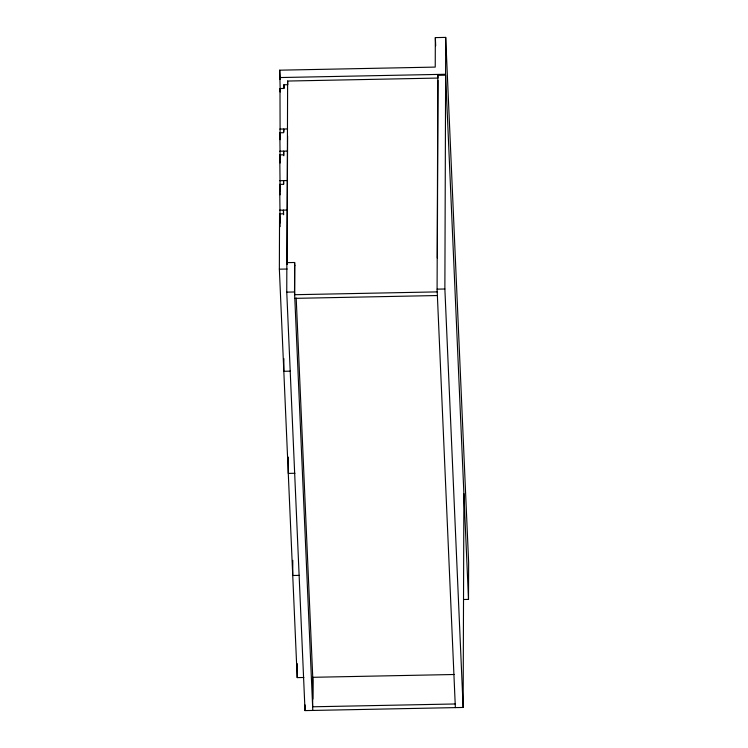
<?xml version="1.0" encoding="UTF-8"?>
<svg xmlns="http://www.w3.org/2000/svg" width="748" height="748" viewBox="0 0 748 748"><rect width="100%" height="100%" fill="white"/><g stroke="black" fill="none" stroke-linecap="round" stroke-linejoin="round"><path stroke-width="1.12" d="M280.145 88.058L279.715 70.181L435.233 67.096L435.336 37.606L445.705 37.4L468.641 562.533L468.51 599.4L463.835 599.494M303.866 677.482L297.199 677.613L279.359 269.177L279.556 213.881L283.445 213.806L283.455 210.113L283.66 214.76M280.126 222.96L279.659 184.391L283.548 184.307L283.557 180.623L283.716 184.102M280.126 191.142L279.761 154.892L283.651 154.817L283.66 151.133L283.866 155.771M280.126 159.333L279.836 132.779L283.726 132.695L283.744 129.011L283.838 131.33M280.107 134.892L279.995 88.535L283.885 88.46L283.894 84.776L287.784 84.692L287.625 81.046L437.963 78.063L437.842 75.333L445.621 75.174L444.873 288.999L463.143 707.458L305.025 710.6L286.755 292.131L286.858 262.642L294.637 262.492L294.777 265.68M283.866 358.619L283.819 371.289L290.486 371.158M286.989 264.212L287.625 81.046M287.026 264.072L287.606 135.921M288.335 457.131L288.279 473.4L294.946 473.269M292.795 560.355L292.739 575.502L299.406 575.371M312.804 710.441L294.534 291.982L294.637 262.492M294.759 265.222L294.656 294.712L437.215 291.888M297.199 677.613L297.246 663.626M305.025 710.6L305.053 704.925M312.842 699.1L312.907 680.951L296.189 298.041M455.364 707.617L437.094 289.149L437.842 75.333M437.337 258.004L437.954 80.401M468.51 599.4L445.574 74.267L445.705 37.4M463.143 707.458L463.891 493.643M279.687 77.558L445.574 74.267M279.855 129.086L287.625 128.937M279.771 151.208L287.55 151.059M279.668 180.698L287.447 180.549M279.565 210.197L287.344 210.038M279.359 269.177L287.139 269.028M286.755 292.131L294.534 291.982M437.094 289.149L444.873 288.999M294.815 298.359L437.374 295.535M454.148 674.5L312.748 677.305L312.645 706.795L455.205 703.971M435.336 37.606L435.691 45.778M283.894 84.776L284.044 88.255M279.715 70.181L280.126 79.522M279.995 88.535L280.145 92.023M287.036 260.743L287.195 264.222M279.836 132.779L280.145 139.736M279.761 154.892L280.117 163.017M279.659 184.391L280.117 194.835M279.556 213.881L280.117 226.644"/></g></svg>
